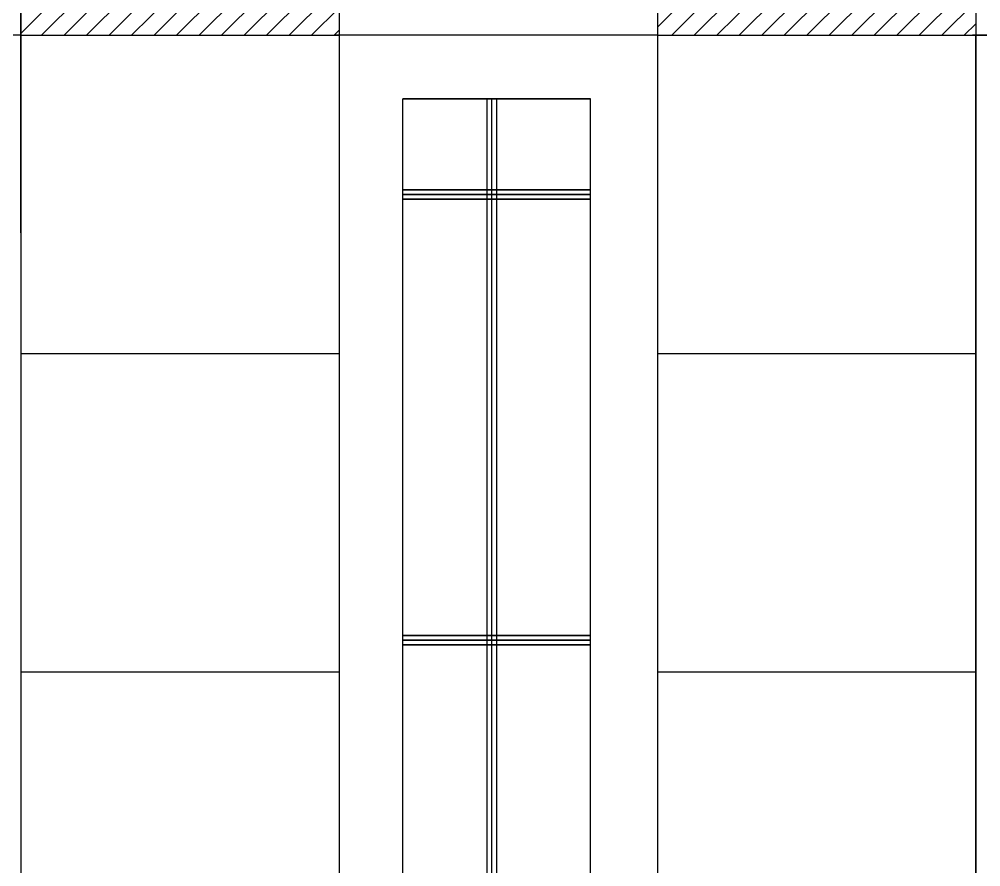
# Model space of a CAD drawing. Extents: x -24232 to 27340, y -23039 to 23489.
# Drawn here: x 5360 to 6871, y -20496 to -19164 of the extents above; entities that cross this region are included whole.
import ezdxf

# ---------------------------------------------------------------- set-up
doc = ezdxf.new("R2010")
doc.units = 0
doc.header["$LTSCALE"] = 10
for name, color, linetype in [('0-HATCH', 8, 'CONTINUOUS'), ('1', 1, 'CONTINUOUS'), ('11', 11, 'CONTINUOUS'), ('3', 3, 'CONTINUOUS')]:
    doc.layers.add(name, color=color, linetype=linetype)

msp = doc.modelspace()

# ---------------------------------------------------------------- hatches: boundary and pattern name
at = {"layer": '0-HATCH'}
h = msp.add_hatch(dxfattribs=at)
h.set_pattern_fill('ANSI31', color=11, scale=200, style=0)
h.set_pattern_definition([(45, (5830.526, -1359.333), (-17.67767, 17.67767), [])])
h.paths.add_polyline_path([(5362.6, -19189.6), (5862.6, -19189.6), (5862.6, -18689.6), (5362.6, -18689.6)])
h.paths.add_polyline_path([(6862.6, -19189.6), (6862.6, -18689.6), (6362.6, -18689.6), (6362.6, -19189.6)])
h.paths.add_polyline_path([(5362.6, -22189.6), (5862.6, -22189.6), (5862.6, -21189.6), (5362.6, -21189.6)])
h.paths.add_polyline_path([(6362.6, -22189.6), (6862.6, -22189.6), (6862.6, -21189.6), (6362.6, -21189.6)])
h.paths.add_polyline_path([(8362.6, -22189.6), (8862.6, -22189.6), (8862.6, -21189.6), (8362.6, -21189.6)])

# ---------------------------------------------------------------- linework, layer by layer
at = {"layer": '1'}
for p, q in [((5362.6, -19189.6), (5862.6, -19189.6)), ((6362.6, -19189.6), (6862.6, -19189.6)), ((6102.6, -21989.6), (6102.6, -19289.6)), ((5962.6, -19439.6), (6110.1, -19439.6)), ((6110.1, -19439.6), (5962.6, -19439.6)), ((6257.6, -19439.6), (6110.1, -19439.6)), ((6110.1, -19439.6), (6257.6, -19439.6)), ((5362.6, -19689.6), (5862.6, -19689.6)), ((6362.6, -19689.6), (6862.6, -19689.6)), ((5962.6, -20139.6), (6110.1, -20139.6)), ((6110.1, -20139.6), (5962.6, -20139.6)), ((6257.6, -20139.6), (6110.1, -20139.6)), ((6110.1, -20139.6), (6257.6, -20139.6)), ((5362.6, -20189.6), (5862.6, -20189.6)), ((6362.6, -20189.6), (6862.6, -20189.6))]:
    msp.add_line(p, q, dxfattribs=at)
at = {"layer": '11'}
for p, q in [((6095.1, -21989.6), (6095.1, -19289.6)), ((6110.1, -21989.6), (6110.1, -19289.6)), ((5962.6, -19432.1), (6110.1, -19432.1)), ((6110.1, -19432.1), (5962.6, -19432.1)), ((6257.6, -19432.1), (6110.1, -19432.1)), ((6110.1, -19432.1), (6257.6, -19432.1)), ((5962.6, -19447.1), (6110.1, -19447.1)), ((6110.1, -19447.1), (5962.6, -19447.1)), ((6257.6, -19447.1), (6110.1, -19447.1)), ((6110.1, -19447.1), (6257.6, -19447.1)), ((5962.6, -20132.1), (6110.1, -20132.1)), ((6110.1, -20132.1), (5962.6, -20132.1)), ((6257.6, -20132.1), (6110.1, -20132.1)), ((6110.1, -20132.1), (6257.6, -20132.1)), ((5962.6, -20147.1), (6110.1, -20147.1)), ((6110.1, -20147.1), (5962.6, -20147.1)), ((6257.6, -20147.1), (6110.1, -20147.1)), ((6110.1, -20147.1), (6257.6, -20147.1))]:
    msp.add_line(p, q, dxfattribs=at)
at = {"layer": '3', "color": 5}
for p, q in [((5362.6, -19499.7), (5362.6, -18689.6)), ((5362.6, -18689.6), (5362.6, -22339.6)), ((5862.6, -18689.6), (5862.6, -22189.6)), ((6362.6, -18689.6), (6362.6, -22189.6)), ((6862.6, -18689.6), (6862.6, -22189.6)), ((6862.6, -22089.6), (6862.6, -19189.6))]:
    msp.add_line(p, q, dxfattribs=at)
at = {"layer": '3'}
for p, q in [((5362.6, -19189.6), (2112.6, -19189.6)), ((6362.6, -19189.6), (5857.6, -19189.6)), ((8362.6, -19189.6), (6857.6, -19189.6)), ((6862.6, -22089.6), (6862.6, -19189.6)), ((8362.6, -19189.6), (6862.6, -19189.6)), ((6862.6, -19189.6), (8362.6, -19189.6)), ((5962.6, -21989.6), (5962.6, -19289.6)), ((5962.6, -21989.6), (5962.6, -19289.6)), ((5962.6, -19289.6), (6110.1, -19289.6)), ((6110.1, -19289.6), (5962.6, -19289.6)), ((6257.6, -19289.6), (6110.1, -19289.6)), ((6110.1, -19289.6), (6257.6, -19289.6)), ((6257.6, -21989.6), (6257.6, -19289.6)), ((6257.6, -21989.6), (6257.6, -19289.6))]:
    msp.add_line(p, q, dxfattribs=at)

doc.saveas('drawing.dxf')
